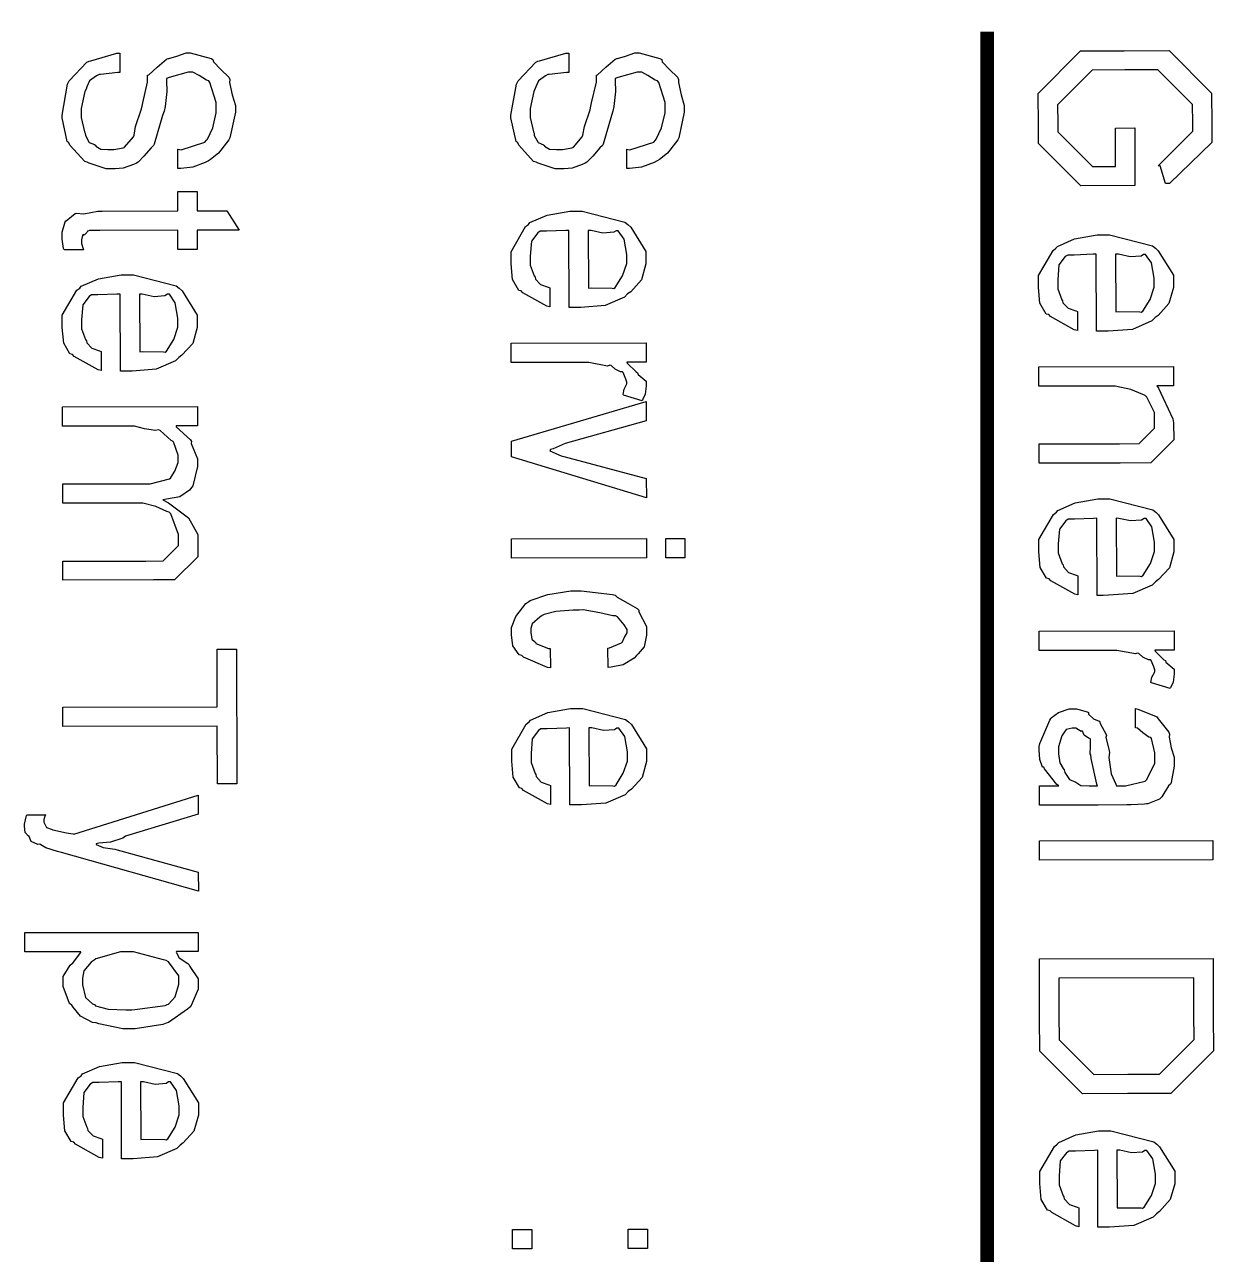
# Model space of a CAD drawing. Extents: x 0.1 to 11.6, y 0.3 to 16.2.
# Drawn here: x 8.785 to 9.641, y 3.307 to 4.193 of the extents above; entities that cross this region are included whole.
import ezdxf

# ---------------------------------------------------------------- set-up
doc = ezdxf.new("R2010")
doc.units = 0
doc.layers.get('0').update_dxf_attribs({"linetype": 'CONTINUOUS'})

msp = doc.modelspace()

# ---------------------------------------------------------------- linework, layer by layer
at = {"color": 0, "const_width": 0.01}
msp.add_lwpolyline([(9.47835, 4.18832), (9.47835, 2.52669)], dxfattribs=at)
at = {"color": 0}
for points in [[(8.8534, 4.17269), (8.8534, 4.15881), (8.85189, 4.15869), (8.83942, 4.15739), (8.83843, 4.15728), (8.83664, 4.15631), (8.83165, 4.15272), (8.82964, 4.14839), (8.8291, 4.14686), (8.82824, 4.14513), (8.82563, 4.13276), (8.82563, 4.12864), (8.82563, 4.12642), (8.82801, 4.11594), (8.82844, 4.11496), (8.82861, 4.11328), (8.83138, 4.10846), (8.83524, 4.10678), (8.83604, 4.10628), (8.83599, 4.10574), (8.83968, 4.10363), (8.84472, 4.10325), (8.84646, 4.10325), (8.84896, 4.10325), (8.85574, 4.10454), (8.85644, 4.10476), (8.85688, 4.10493), (8.86313, 4.11247), (8.86361, 4.11367), (8.86361, 4.11367), (8.86475, 4.11985), (8.86882, 4.13178), (8.86947, 4.1345), (8.8699, 4.13688), (8.87338, 4.15186), (8.87338, 4.15685), (8.87418, 4.15722), (8.88026, 4.16254), (8.88699, 4.16835), (8.88813, 4.169), (8.88867, 4.16883), (8.89442, 4.17068), (8.9011, 4.1729), (8.90332, 4.1729), (8.90414, 4.1729), (8.91911, 4.16894), (8.92046, 4.16813), (8.92085, 4.16656), (8.92606, 4.16092), (8.93192, 4.15539), (8.93261, 4.15381), (8.93246, 4.15147), (8.93446, 4.14264), (8.93674, 4.1351), (8.93674, 4.13254), (8.93674, 4.13032), (8.93278, 4.11182), (8.93197, 4.11019), (8.93033, 4.10801), (8.92458, 4.10075), (8.91883, 4.09608), (8.91721, 4.09521), (8.91493, 4.09386), (8.90593, 4.0905), (8.89735, 4.08968), (8.89529, 4.08957), (8.89529, 4.10346), (8.89751, 4.10308), (8.91471, 4.10856), (8.9159, 4.10997), (8.9165, 4.11083), (8.92031, 4.11893), (8.92285, 4.12983), (8.92285, 4.13211), (8.92285, 4.13726), (8.91829, 4.15164), (8.91743, 4.15272), (8.91585, 4.15315), (8.91054, 4.15653), (8.90608, 4.15901), (8.90463, 4.15901), (8.90272, 4.15901), (8.88889, 4.15522), (8.88704, 4.15446), (8.88699, 4.15294), (8.88715, 4.14518), (8.88601, 4.13417), (8.88531, 4.13101), (8.88422, 4.12788), (8.87825, 4.10726), (8.87771, 4.10628), (8.87597, 4.1046), (8.87076, 4.09842), (8.86654, 4.09418), (8.86535, 4.09347), (8.86313, 4.09244), (8.85585, 4.0899), (8.8501, 4.08936), (8.84819, 4.08936), (8.84364, 4.08936), (8.83138, 4.09337), (8.82997, 4.09413), (8.82818, 4.09457), (8.81749, 4.1065), (8.81674, 4.10801), (8.81549, 4.1091), (8.81174, 4.12614), (8.81174, 4.12799), (8.81174, 4.12799), (8.81571, 4.15028), (8.81651, 4.15186), (8.81694, 4.15289), (8.82964, 4.16613), (8.83128, 4.16704), (8.83242, 4.16726), (8.85135, 4.17269), (8.8534, 4.17269)], [(9.17682, 4.17269), (9.17682, 4.15881), (9.17529, 4.15869), (9.16282, 4.15739), (9.16183, 4.15728), (9.16004, 4.15631), (9.15506, 4.15272), (9.15306, 4.14839), (9.1525, 4.14686), (9.15164, 4.14513), (9.14903, 4.13276), (9.14903, 4.12864), (9.14903, 4.12642), (9.15142, 4.11594), (9.15186, 4.11496), (9.15201, 4.11328), (9.15479, 4.10846), (9.15864, 4.10676), (9.15946, 4.10628), (9.1594, 4.10574), (9.16308, 4.10363), (9.16814, 4.10325), (9.16986, 4.10325), (9.17236, 4.10325), (9.17914, 4.10454), (9.17985, 4.10476), (9.18029, 4.10493), (9.18653, 4.11247), (9.18701, 4.11367), (9.18701, 4.11367), (9.18815, 4.11985), (9.19222, 4.13178), (9.19288, 4.1345), (9.19331, 4.13688), (9.19678, 4.15186), (9.19678, 4.15685), (9.1976, 4.15722), (9.20367, 4.16254), (9.21039, 4.16835), (9.21153, 4.169), (9.21208, 4.16883), (9.21783, 4.17068), (9.2245, 4.1729), (9.22672, 4.1729), (9.22754, 4.1729), (9.24251, 4.16894), (9.24388, 4.16813), (9.24425, 4.16656), (9.24946, 4.16092), (9.25532, 4.15538), (9.25603, 4.15381), (9.25586, 4.15147), (9.25786, 4.14263), (9.26015, 4.1351), (9.26014, 4.13254), (9.26015, 4.13032), (9.25618, 4.11182), (9.25538, 4.11019), (9.25375, 4.10801), (9.248, 4.10075), (9.24224, 4.09608), (9.24061, 4.09521), (9.23833, 4.09386), (9.22933, 4.0905), (9.22076, 4.08968), (9.21869, 4.08957), (9.21869, 4.10346), (9.22092, 4.10308), (9.23813, 4.10856), (9.23932, 4.10997), (9.2399, 4.11083), (9.24371, 4.11892), (9.24625, 4.12983), (9.24626, 4.13211), (9.24625, 4.13726), (9.24169, 4.15164), (9.24083, 4.15272), (9.23926, 4.15315), (9.23394, 4.15653), (9.22949, 4.15901), (9.22803, 4.15901), (9.22613, 4.15901), (9.21229, 4.15522), (9.21044, 4.15446), (9.2104, 4.15294), (9.21056, 4.14518), (9.20942, 4.13417), (9.20871, 4.13101), (9.20762, 4.12788), (9.20167, 4.10726), (9.20113, 4.10628), (9.19937, 4.1046), (9.19418, 4.09842), (9.18994, 4.09418), (9.18875, 4.09347), (9.18653, 4.09244), (9.17925, 4.0899), (9.1735, 4.08936), (9.1716, 4.08936), (9.16704, 4.08936), (9.15479, 4.09337), (9.15338, 4.09413), (9.15158, 4.09457), (9.1409, 4.1065), (9.14014, 4.10801), (9.13889, 4.1091), (9.13514, 4.12614), (9.13515, 4.12799), (9.13515, 4.12799), (9.13911, 4.15028), (9.13992, 4.15186), (9.14035, 4.15289), (9.15306, 4.16613), (9.15468, 4.16704), (9.15582, 4.16726), (9.17475, 4.17269), (9.17682, 4.17269)], [(9.57092, 4.11876), (9.58481, 4.11897), (9.58481, 4.07731), (9.54596, 4.0771), (9.51536, 4.10769), (9.51535, 4.12071), (9.51514, 4.14372), (9.54574, 4.17432), (9.57699, 4.17432), (9.60954, 4.17453), (9.64014, 4.14393), (9.64035, 4.12181), (9.64036, 4.10835), (9.60975, 4.07883), (9.60693, 4.07883), (9.60303, 4.09164), (9.60151, 4.09164), (9.62647, 4.1166), (9.62647, 4.12224), (9.62625, 4.13568), (9.60129, 4.16064), (9.57764, 4.16064), (9.55399, 4.16043), (9.52903, 4.13547), (9.52925, 4.12181), (9.52925, 4.11594), (9.55419, 4.09099), (9.57092, 4.09099), (9.57092, 4.11876)], [(8.8271, 4.03108), (8.81321, 4.03108), (8.81287, 4.03201), (8.8119, 4.03868), (8.8119, 4.04085), (8.8119, 4.04362), (8.81407, 4.05126), (8.81451, 4.05192), (8.81472, 4.05197), (8.82112, 4.05707), (8.82189, 4.05735), (8.82189, 4.05735), (8.82758, 4.05697), (8.83746, 4.05886), (8.84076, 4.05886), (8.89524, 4.05908), (8.89524, 4.07297), (8.90912, 4.07297), (8.90912, 4.05908), (8.93061, 4.05908), (8.93929, 4.04519), (8.90912, 4.04519), (8.90912, 4.03131), (8.89524, 4.03131), (8.89524, 4.04519), (8.83903, 4.04497), (8.83718, 4.04497), (8.83165, 4.04482), (8.83046, 4.04443), (8.83014, 4.04432), (8.82969, 4.04357), (8.82775, 4.04167), (8.82693, 4.04199), (8.82687, 4.04194), (8.82661, 4.04129), (8.82579, 4.03819), (8.82579, 4.03717), (8.82579, 4.03564), (8.82687, 4.03174), (8.8271, 4.03108)], [(9.16331, 4.00353), (9.16331, 3.98985), (9.16108, 3.99035), (9.14388, 3.99994), (9.14268, 4.00136), (9.14085, 4.00179), (9.13629, 4.00954), (9.13531, 4.02089), (9.13531, 4.02306), (9.13531, 4.02962), (9.14578, 4.04769), (9.14789, 4.04932), (9.14893, 4.05057), (9.16135, 4.05599), (9.17763, 4.05886), (9.18306, 4.05886), (9.18647, 4.05892), (9.21733, 4.05094), (9.21951, 4.04932), (9.22157, 4.04736), (9.23253, 4.02978), (9.23253, 4.02393), (9.23253, 4.02083), (9.22928, 4.00933), (9.22151, 4.00082), (9.21929, 3.99918), (9.21696, 3.99679), (9.20301, 3.99078), (9.18554, 3.98947), (9.18153, 3.98942), (9.18044, 3.98942), (9.178, 3.98942), (9.17719, 3.98942), (9.17697, 4.04497), (9.17469, 4.04486), (9.16092, 4.04432), (9.15636, 4.04432), (9.15457, 4.04318), (9.15007, 4.03722), (9.14919, 4.02647), (9.14919, 4.02283), (9.14919, 4.01996), (9.15207, 4.01215), (9.15267, 4.01133), (9.15294, 4.00988), (9.15657, 4.00592), (9.16211, 4.00401), (9.16331, 4.00353)], [(9.19086, 4.04497), (9.19108, 4.00331), (9.19308, 4.00353), (9.20828, 4.00331), (9.20931, 4.0031), (9.21044, 4.00385), (9.21571, 4.01226), (9.21864, 4.02106), (9.21864, 4.02393), (9.21864, 4.02767), (9.21669, 4.03874), (9.21246, 4.04476), (9.21104, 4.04476), (9.20925, 4.04362), (9.20139, 4.04303), (9.19293, 4.04492), (9.19086, 4.04497)], [(9.54335, 3.98643), (9.54335, 3.97276), (9.54113, 3.97325), (9.52393, 3.98286), (9.52274, 3.98426), (9.52089, 3.98469), (9.51633, 3.99246), (9.51535, 4.00379), (9.51535, 4.00597), (9.51536, 4.01253), (9.52582, 4.0306), (9.52794, 4.03222), (9.52897, 4.03347), (9.5414, 4.0389), (9.55767, 4.04178), (9.5631, 4.04178), (9.56651, 4.04183), (9.59739, 4.03386), (9.59956, 4.03222), (9.60161, 4.03028), (9.61257, 4.01269), (9.61257, 4.00683), (9.61257, 4.00375), (9.60932, 3.99224), (9.60157, 3.98372), (9.59933, 3.9821), (9.597, 3.97971), (9.58306, 3.97368), (9.5656, 3.97239), (9.56158, 3.97233), (9.56049, 3.97233), (9.55806, 3.97233), (9.55724, 3.97233), (9.55703, 4.02789), (9.55474, 4.02778), (9.54096, 4.02724), (9.5364, 4.02724), (9.53461, 4.0261), (9.53011, 4.02013), (9.52925, 4.00939), (9.52925, 4.00575), (9.52925, 4.00288), (9.53212, 3.99506), (9.53272, 3.99425), (9.53299, 3.99278), (9.53663, 3.98882), (9.54215, 3.98693), (9.54335, 3.98643)], [(9.57092, 4.02789), (9.57112, 3.98622), (9.57314, 3.98643), (9.58832, 3.98622), (9.58936, 3.986), (9.5905, 3.98676), (9.59576, 3.99517), (9.59869, 4.00396), (9.59869, 4.00683), (9.59868, 4.01058), (9.59674, 4.02165), (9.5925, 4.02767), (9.5911, 4.02767), (9.58931, 4.02653), (9.58143, 4.02593), (9.57297, 4.02783), (9.57092, 4.02789)], [(8.83996, 3.95768), (8.83996, 3.94401), (8.83772, 3.9445), (8.82053, 3.9541), (8.81933, 3.95551), (8.81749, 3.95594), (8.81293, 3.96371), (8.81196, 3.97504), (8.81196, 3.97721), (8.81196, 3.98378), (8.82243, 4.00185), (8.82454, 4.00347), (8.82557, 4.00472), (8.838, 4.01014), (8.85428, 4.01303), (8.85969, 4.01301), (8.86313, 4.01307), (8.89399, 4.0051), (8.89615, 4.00347), (8.89822, 4.00151), (8.90918, 3.98394), (8.90918, 3.97808), (8.90918, 3.97499), (8.90593, 3.96349), (8.89817, 3.95497), (8.89594, 3.95335), (8.89361, 3.95096), (8.87967, 3.94493), (8.86219, 3.94363), (8.85818, 3.94358), (8.8571, 3.94358), (8.85465, 3.94358), (8.85385, 3.94358), (8.85363, 3.99914), (8.85135, 3.99903), (8.83757, 3.99849), (8.83301, 3.99849), (8.83122, 3.99735), (8.82671, 3.99137), (8.82585, 3.98063), (8.82585, 3.977), (8.82585, 3.97412), (8.82872, 3.96631), (8.82932, 3.9655), (8.8296, 3.96403), (8.83322, 3.96007), (8.83876, 3.95817), (8.83996, 3.95768)], [(8.86751, 3.99914), (8.86774, 3.95747), (8.86974, 3.95768), (8.88493, 3.95747), (8.88596, 3.95725), (8.8871, 3.95801), (8.89236, 3.96642), (8.89529, 3.97521), (8.89529, 3.97808), (8.89529, 3.98182), (8.89333, 3.99289), (8.88911, 3.99892), (8.88769, 3.99892), (8.8859, 3.99778), (8.87804, 3.99718), (8.86957, 3.99908), (8.86751, 3.99914)], [(9.13547, 3.96365), (9.23269, 3.96386), (9.23269, 3.94997), (9.21881, 3.94997), (9.21901, 3.94928), (9.22537, 3.94297), (9.2264, 3.94239), (9.22678, 3.94124), (9.23269, 3.93625), (9.23269, 3.93457), (9.23269, 3.93267), (9.23193, 3.92692), (9.23031, 3.92329), (9.22988, 3.92219), (9.21642, 3.92632), (9.21599, 3.92665), (9.21674, 3.93044), (9.21881, 3.93435), (9.21881, 3.93565), (9.21881, 3.93565), (9.21799, 3.93788), (9.2161, 3.94249), (9.21556, 3.94303), (9.21425, 3.94303), (9.21029, 3.94499), (9.20742, 3.9476), (9.20643, 3.94781), (9.20481, 3.94715), (9.19135, 3.94976), (9.1869, 3.94976), (9.13547, 3.94976), (9.13547, 3.96365)], [(9.51551, 3.94661), (9.61274, 3.94683), (9.61274, 3.93294), (9.60058, 3.93294), (9.60189, 3.93137), (9.61214, 3.90918), (9.61274, 3.90625), (9.61296, 3.8941), (9.59625, 3.87739), (9.57411, 3.87717), (9.51574, 3.87717), (9.51574, 3.89106), (9.57368, 3.89106), (9.588, 3.89128), (9.59885, 3.90235), (9.59885, 3.9095), (9.59885, 3.91363), (9.59343, 3.92486), (9.59233, 3.926), (9.5906, 3.9266), (9.58192, 3.93028), (9.57064, 3.93278), (9.5676, 3.93272), (9.51551, 3.93272), (9.51551, 3.94661)], [(8.81213, 3.91781), (8.90935, 3.91803), (8.90935, 3.90414), (8.89393, 3.90414), (8.89404, 3.90343), (8.90429, 3.89404), (8.905, 3.89285), (8.90489, 3.89144), (8.90935, 3.88032), (8.90935, 3.87657), (8.90935, 3.87483), (8.90593, 3.86094), (8.90522, 3.85986), (8.90365, 3.85786), (8.8966, 3.85292), (8.8871, 3.85118), (8.88439, 3.85075), (8.88835, 3.84874), (8.90289, 3.83772), (8.90956, 3.82585), (8.90956, 3.82189), (8.90956, 3.80974), (8.89285, 3.79303), (8.87765, 3.79303), (8.81233, 3.79281), (8.81233, 3.80669), (8.87224, 3.80669), (8.8846, 3.80692), (8.89567, 3.81797), (8.89567, 3.82449), (8.89561, 3.8259), (8.89003, 3.84071), (8.88894, 3.84185), (8.88721, 3.84239), (8.87929, 3.84597), (8.87007, 3.84842), (8.86768, 3.84836), (8.81233, 3.84836), (8.81233, 3.86225), (8.87418, 3.86225), (8.87537, 3.86231), (8.88917, 3.86594), (8.89003, 3.86658), (8.89019, 3.86692), (8.89301, 3.87136), (8.89546, 3.87771), (8.89546, 3.87983), (8.89546, 3.88308), (8.89236, 3.89187), (8.89176, 3.89285), (8.89031, 3.89361), (8.88249, 3.90088), (8.88135, 3.90131), (8.87901, 3.90082), (8.87121, 3.90192), (8.86399, 3.90392), (8.8616, 3.90392), (8.81213, 3.90392), (8.81213, 3.91781)], [(9.13553, 3.89301), (9.23275, 3.92165), (9.23275, 3.90776), (9.17437, 3.89149), (9.17225, 3.89035), (9.16558, 3.88758), (9.16374, 3.8871), (9.16351, 3.88672), (9.16336, 3.88618), (9.17144, 3.88249), (9.17329, 3.88194), (9.23275, 3.8661), (9.23296, 3.85221), (9.13553, 3.88172), (9.13553, 3.89301)], [(9.54368, 3.79606), (9.54368, 3.78239), (9.54144, 3.78288), (9.52425, 3.79249), (9.52306, 3.79389), (9.52121, 3.79432), (9.51665, 3.80208), (9.51568, 3.81342), (9.51568, 3.8156), (9.51568, 3.82215), (9.52615, 3.84022), (9.52826, 3.84185), (9.52929, 3.8431), (9.54172, 3.84853), (9.558, 3.8514), (9.56342, 3.8514), (9.56685, 3.85146), (9.59771, 3.84347), (9.59987, 3.84185), (9.60194, 3.8399), (9.6129, 3.82232), (9.6129, 3.81646), (9.6129, 3.81336), (9.60965, 3.80186), (9.60189, 3.79335), (9.59967, 3.79172), (9.59733, 3.78933), (9.58339, 3.78331), (9.56592, 3.78201), (9.5619, 3.78196), (9.56082, 3.78196), (9.55838, 3.78196), (9.55757, 3.78196), (9.55735, 3.83751), (9.55507, 3.8374), (9.54129, 3.83686), (9.53674, 3.83686), (9.53494, 3.83572), (9.53043, 3.82975), (9.52957, 3.81901), (9.52957, 3.81538), (9.52957, 3.8125), (9.53244, 3.80468), (9.53304, 3.80387), (9.53331, 3.8024), (9.53694, 3.79844), (9.54249, 3.79656), (9.54368, 3.79606)], [(9.57124, 3.83751), (9.57146, 3.79585), (9.57346, 3.79606), (9.58865, 3.79585), (9.58968, 3.79563), (9.59082, 3.79639), (9.59608, 3.80479), (9.59901, 3.81358), (9.59901, 3.81646), (9.59901, 3.82021), (9.59706, 3.83128), (9.59283, 3.83729), (9.59142, 3.83729), (9.58963, 3.83615), (9.58176, 3.83556), (9.57329, 3.83746), (9.57124, 3.83751)], [(9.13564, 3.8226), (9.23286, 3.82281), (9.23286, 3.80892), (9.13564, 3.80871), (9.13564, 3.8226)], [(9.24675, 3.82281), (9.26064, 3.82281), (9.26064, 3.80892), (9.24675, 3.80892), (9.24675, 3.82281)], [(9.16347, 3.7436), (9.16368, 3.72971), (9.16146, 3.73004), (9.14432, 3.73742), (9.14307, 3.73861), (9.14122, 3.7391), (9.13661, 3.7455), (9.13569, 3.75353), (9.13569, 3.75618), (9.13569, 3.75879), (9.13878, 3.7666), (9.146, 3.77615), (9.14806, 3.77744), (9.14908, 3.77826), (9.16174, 3.78261), (9.17833, 3.78526), (9.18386, 3.78526), (9.18582, 3.78532), (9.20844, 3.78261), (9.21035, 3.78201), (9.21175, 3.78054), (9.21951, 3.77631), (9.22629, 3.77257), (9.22726, 3.77138), (9.22749, 3.77018), (9.23292, 3.75954), (9.23292, 3.75597), (9.23292, 3.75319), (9.23112, 3.74479), (9.22694, 3.73975), (9.22575, 3.73861), (9.22396, 3.73676), (9.21619, 3.73199), (9.20751, 3.73025), (9.20535, 3.72993), (9.20514, 3.74382), (9.20628, 3.74403), (9.21496, 3.74783), (9.21556, 3.74837), (9.2155, 3.74843), (9.21679, 3.75142), (9.21903, 3.75499), (9.21903, 3.75618), (9.21903, 3.75738), (9.2169, 3.76079), (9.21197, 3.76654), (9.21056, 3.76725), (9.20871, 3.76719), (9.19917, 3.76926), (9.18728, 3.77143), (9.18431, 3.77138), (9.18012, 3.77138), (9.16764, 3.7704), (9.15918, 3.76812), (9.15782, 3.76747), (9.15593, 3.76611), (9.15061, 3.7615), (9.14958, 3.75803), (9.14958, 3.75683), (9.14958, 3.75526), (9.15039, 3.75043), (9.15229, 3.74875), (9.15283, 3.74815), (9.1531, 3.74718), (9.16228, 3.74376), (9.16347, 3.7436)], [(9.51585, 3.75618), (9.61307, 3.7564), (9.61307, 3.74251), (9.59918, 3.74251), (9.59939, 3.74181), (9.60574, 3.73551), (9.60678, 3.73492), (9.60715, 3.73378), (9.61307, 3.72879), (9.61307, 3.72711), (9.61307, 3.72521), (9.61231, 3.71946), (9.61068, 3.71582), (9.61025, 3.71474), (9.59679, 3.71886), (9.59636, 3.71918), (9.59711, 3.72299), (9.59918, 3.72689), (9.59918, 3.72819), (9.59918, 3.72819), (9.59836, 3.73042), (9.59646, 3.73503), (9.59592, 3.73557), (9.59462, 3.73557), (9.59065, 3.73751), (9.58778, 3.74013), (9.58681, 3.74035), (9.58518, 3.73969), (9.57172, 3.74229), (9.56728, 3.74229), (9.51585, 3.74229), (9.51585, 3.75618)], [(8.81239, 3.70139), (8.9235, 3.70161), (8.9235, 3.74328), (8.93739, 3.74328), (8.93761, 3.64606), (8.92372, 3.64606), (8.9235, 3.68772), (8.81239, 3.6875), (8.81239, 3.70139)], [(9.16379, 3.64496), (9.16379, 3.63129), (9.16157, 3.63178), (9.14438, 3.64139), (9.14318, 3.64279), (9.14133, 3.64322), (9.13678, 3.65099), (9.13579, 3.66232), (9.13579, 3.6645), (9.13579, 3.67106), (9.14626, 3.68913), (9.14839, 3.69075), (9.14942, 3.692), (9.16183, 3.69743), (9.17811, 3.70031), (9.18354, 3.70031), (9.18696, 3.70036), (9.21783, 3.69239), (9.22, 3.69075), (9.22206, 3.68881), (9.23301, 3.67122), (9.23301, 3.66536), (9.23301, 3.66228), (9.22976, 3.65076), (9.222, 3.64225), (9.21978, 3.64063), (9.21744, 3.63824), (9.2035, 3.63221), (9.18604, 3.63092), (9.18203, 3.63086), (9.18093, 3.63086), (9.1785, 3.63086), (9.17768, 3.63086), (9.17746, 3.68642), (9.17518, 3.68631), (9.1614, 3.68576), (9.15685, 3.68576), (9.15506, 3.68463), (9.15056, 3.67865), (9.14968, 3.66792), (9.14968, 3.66428), (9.14968, 3.6614), (9.15256, 3.6536), (9.15315, 3.65278), (9.15343, 3.65132), (9.15707, 3.64735), (9.1626, 3.64546), (9.16379, 3.64496)], [(9.53, 3.64458), (9.52869, 3.64567), (9.51969, 3.6569), (9.51915, 3.65804), (9.51833, 3.6581), (9.51628, 3.66363), (9.5159, 3.67068), (9.5159, 3.67301), (9.51644, 3.67513), (9.52349, 3.692), (9.52436, 3.69319), (9.52453, 3.69379), (9.52979, 3.69758), (9.53743, 3.70014), (9.53999, 3.70014), (9.54281, 3.70014), (9.5504, 3.69797), (9.55128, 3.69754), (9.55143, 3.69635), (9.55496, 3.69303), (9.55897, 3.69129), (9.55951, 3.6906), (9.5599, 3.6895), (9.56401, 3.68175), (9.56429, 3.68082), (9.56392, 3.67947), (9.56625, 3.67003), (9.56646, 3.66867), (9.56608, 3.66515), (9.56771, 3.65326), (9.57112, 3.64589), (9.57167, 3.64458), (9.57292, 3.64458), (9.57568, 3.64458), (9.57667, 3.64458), (9.57813, 3.64464), (9.59213, 3.64806), (9.59293, 3.64871), (9.59332, 3.64931), (9.59924, 3.66092), (9.59924, 3.66476), (9.59924, 3.66846), (9.59668, 3.67876), (9.59619, 3.67953), (9.59478, 3.67974), (9.5906, 3.68278), (9.58664, 3.68614), (9.58535, 3.68647), (9.58535, 3.70036), (9.58692, 3.70003), (9.59978, 3.69499), (9.60075, 3.69428), (9.60163, 3.69293), (9.60932, 3.68326), (9.60986, 3.68192), (9.60949, 3.67974), (9.61094, 3.67193), (9.61313, 3.66525), (9.61313, 3.66303), (9.61313, 3.65875), (9.61094, 3.64697), (9.61051, 3.64589), (9.6091, 3.64469), (9.60428, 3.63667), (9.60357, 3.63612), (9.60249, 3.63514), (9.59418, 3.63178), (9.59315, 3.63157), (9.59185, 3.6314), (9.58225, 3.63092), (9.57904, 3.63092), (9.55843, 3.63069), (9.55126, 3.63069), (9.53515, 3.63069), (9.52979, 3.63069), (9.52636, 3.63069), (9.51867, 3.63069), (9.51611, 3.63069), (9.51611, 3.64458), (9.51958, 3.64458), (9.5274, 3.64458), (9.53, 3.64458)], [(9.19135, 3.68642), (9.19157, 3.64475), (9.19358, 3.64496), (9.20876, 3.64475), (9.20979, 3.64453), (9.21094, 3.64529), (9.21619, 3.65369), (9.21912, 3.66249), (9.21912, 3.66536), (9.21912, 3.66911), (9.21718, 3.68018), (9.21294, 3.68619), (9.21153, 3.68619), (9.20975, 3.68506), (9.20187, 3.68446), (9.19342, 3.68636), (9.19135, 3.68642)], [(9.55778, 3.64458), (9.55729, 3.64583), (9.55333, 3.66444), (9.553, 3.66693), (9.55263, 3.66764), (9.55285, 3.67312), (9.55285, 3.67833), (9.55236, 3.67887), (9.55132, 3.67893), (9.54829, 3.68121), (9.54715, 3.68397), (9.54671, 3.68429), (9.54622, 3.68386), (9.54232, 3.68625), (9.54107, 3.68625), (9.53961, 3.68625), (9.53526, 3.68528), (9.53358, 3.68283), (9.53304, 3.68213), (9.53222, 3.68067), (9.52979, 3.67269), (9.52979, 3.66997), (9.52979, 3.66781), (9.53076, 3.66118), (9.53321, 3.65711), (9.5339, 3.65608), (9.53424, 3.65429), (9.53782, 3.64919), (9.54221, 3.64729), (9.54303, 3.64675), (9.54303, 3.64675), (9.5459, 3.64486), (9.55186, 3.64458), (9.55388, 3.64458), (9.55778, 3.64458)], [(8.78651, 3.62381), (8.79997, 3.62381), (8.79964, 3.62343), (8.79867, 3.6205), (8.79867, 3.61947), (8.79867, 3.61843), (8.80007, 3.61561), (8.8004, 3.61535), (8.80051, 3.61464), (8.80464, 3.61311), (8.80518, 3.61296), (8.80518, 3.61296), (8.81494, 3.61089), (8.81646, 3.61057), (8.81646, 3.61057), (8.81972, 3.61003), (8.82015, 3.60992), (8.90978, 3.63792), (8.90978, 3.62424), (8.85747, 3.6084), (8.85553, 3.60688), (8.84679, 3.604), (8.83828, 3.6034), (8.83643, 3.60297), (8.83643, 3.60232), (8.84147, 3.60032), (8.84978, 3.59912), (8.8514, 3.59864), (8.90978, 3.58236), (8.91, 3.56868), (8.81125, 3.59668), (8.80843, 3.59722), (8.80018, 3.59993), (8.7965, 3.60221), (8.79585, 3.60254), (8.79428, 3.60249), (8.78956, 3.60465), (8.78803, 3.60824), (8.7876, 3.60883), (8.78743, 3.60872), (8.7851, 3.61106), (8.78478, 3.61561), (8.78478, 3.61708), (8.78478, 3.61708), (8.78618, 3.62321), (8.78651, 3.62381)], [(9.51606, 3.60493), (9.64106, 3.60514), (9.64106, 3.59125), (9.51606, 3.59104), (9.51606, 3.60493)], [(8.78489, 3.53885), (8.90989, 3.53907), (8.90989, 3.52518), (8.89426, 3.52518), (8.89388, 3.52474), (8.89626, 3.52061), (8.90229, 3.5165), (8.90338, 3.51563), (8.90381, 3.51438), (8.90989, 3.50558), (8.90989, 3.50261), (8.90989, 3.49821), (8.90479, 3.48633), (8.90381, 3.48503), (8.90218, 3.48361), (8.88851, 3.47418), (8.88667, 3.47353), (8.88444, 3.47254), (8.86436, 3.46946), (8.86214, 3.4694), (8.85568, 3.4694), (8.83822, 3.47304), (8.83632, 3.47374), (8.83361, 3.47412), (8.82503, 3.47863), (8.81976, 3.48514), (8.81874, 3.48654), (8.81722, 3.48768), (8.81267, 3.50006), (8.81267, 3.50412), (8.81267, 3.50717), (8.81771, 3.5154), (8.81874, 3.51628), (8.81928, 3.51671), (8.82519, 3.52442), (8.82525, 3.52496), (8.78489, 3.52496), (8.78489, 3.53885)], [(8.8604, 3.52496), (8.854, 3.52496), (8.83615, 3.52007), (8.83481, 3.5191), (8.83274, 3.51747), (8.82758, 3.51139), (8.82656, 3.50612), (8.82656, 3.50435), (8.82656, 3.50131), (8.82867, 3.49218), (8.83376, 3.48757), (8.83524, 3.48699), (8.83594, 3.48606), (8.84511, 3.48378), (8.85769, 3.48329), (8.86193, 3.48329), (8.86415, 3.48335), (8.88613, 3.48643), (8.88753, 3.48697), (8.88851, 3.48725), (8.89328, 3.49251), (8.896, 3.50168), (8.896, 3.5039), (8.896, 3.50765), (8.8884, 3.51779), (8.88689, 3.51887), (8.88493, 3.51932), (8.86328, 3.52501), (8.8604, 3.52496)], [(9.51617, 3.52001), (9.64117, 3.52024), (9.64117, 3.47965), (9.64139, 3.45361), (9.61079, 3.42301), (9.57954, 3.42301), (9.54699, 3.42279), (9.51639, 3.45339), (9.51617, 3.47749), (9.51617, 3.52001)], [(9.53006, 3.50612), (9.53006, 3.47965), (9.53028, 3.46164), (9.55524, 3.43668), (9.57975, 3.4369), (9.60254, 3.4369), (9.6275, 3.46186), (9.62728, 3.48031), (9.62728, 3.50635), (9.53006, 3.50612)], [(8.84082, 3.38997), (8.84082, 3.37631), (8.8386, 3.37679), (8.8214, 3.38639), (8.82021, 3.38781), (8.81836, 3.38824), (8.81381, 3.396), (8.81282, 3.40733), (8.81282, 3.4095), (8.81282, 3.41607), (8.82329, 3.43414), (8.82542, 3.43576), (8.82644, 3.43701), (8.83886, 3.44243), (8.85514, 3.44532), (8.86057, 3.44532), (8.86399, 3.44536), (8.89486, 3.43739), (8.89703, 3.43576), (8.89908, 3.43381), (8.91004, 3.41624), (8.91004, 3.41037), (8.91004, 3.40728), (8.90679, 3.39578), (8.89904, 3.38726), (8.89681, 3.38564), (8.89447, 3.38325), (8.88053, 3.37722), (8.86307, 3.37592), (8.85906, 3.37588), (8.85796, 3.37586), (8.85553, 3.37588), (8.85471, 3.37588), (8.85449, 3.43142), (8.85221, 3.43132), (8.83843, 3.43078), (8.83388, 3.43078), (8.83208, 3.42964), (8.82758, 3.42367), (8.82671, 3.41292), (8.82672, 3.40929), (8.82672, 3.40642), (8.8296, 3.3986), (8.83018, 3.39779), (8.83046, 3.39632), (8.8341, 3.39236), (8.83963, 3.39046), (8.84082, 3.38997)], [(8.86838, 3.43142), (8.8686, 3.38975), (8.87061, 3.38997), (8.88579, 3.38975), (8.88683, 3.38954), (8.88797, 3.39031), (8.89324, 3.39871), (8.89615, 3.4075), (8.89615, 3.41037), (8.89615, 3.41411), (8.89421, 3.42518), (8.88997, 3.43121), (8.88857, 3.43121), (8.88678, 3.43007), (8.8789, 3.42947), (8.87044, 3.43138), (8.86838, 3.43142)], [(9.54432, 3.3406), (9.54432, 3.32693), (9.5421, 3.32742), (9.5249, 3.33703), (9.52371, 3.33843), (9.52186, 3.33886), (9.51731, 3.34663), (9.51633, 3.35796), (9.51633, 3.36014), (9.51633, 3.36669), (9.52681, 3.38476), (9.52892, 3.38639), (9.52994, 3.38764), (9.54238, 3.39307), (9.55865, 3.39594), (9.56407, 3.39594), (9.56749, 3.396), (9.59836, 3.38803), (9.60053, 3.38639), (9.6026, 3.38444), (9.61356, 3.36686), (9.61356, 3.361), (9.61356, 3.35792), (9.61029, 3.3464), (9.60254, 3.33789), (9.60032, 3.33626), (9.59799, 3.33388), (9.58404, 3.32785), (9.56657, 3.32656), (9.56256, 3.3265), (9.56147, 3.3265), (9.55903, 3.3265), (9.55821, 3.3265), (9.558, 3.38206), (9.55572, 3.38194), (9.54194, 3.3814), (9.53737, 3.3814), (9.5356, 3.38026), (9.53108, 3.37429), (9.53022, 3.36356), (9.53022, 3.35992), (9.53022, 3.35704), (9.5331, 3.34924), (9.53369, 3.34842), (9.53396, 3.34694), (9.5376, 3.34299), (9.54314, 3.3411), (9.54432, 3.3406)], [(9.57189, 3.38206), (9.5721, 3.34039), (9.57411, 3.3406), (9.58931, 3.34039), (9.59033, 3.34017), (9.59147, 3.34093), (9.59674, 3.34933), (9.59967, 3.35813), (9.59967, 3.361), (9.59967, 3.36475), (9.59771, 3.37582), (9.59349, 3.38183), (9.59207, 3.38183), (9.59028, 3.38069), (9.58242, 3.3801), (9.57394, 3.382), (9.57189, 3.38206)], [(9.13629, 3.32493), (9.15018, 3.32493), (9.15018, 3.31104), (9.13629, 3.31103), (9.13629, 3.32493)], [(9.21962, 3.32514), (9.23351, 3.32514), (9.23351, 3.31125), (9.21962, 3.31125), (9.21962, 3.32514)]]:
    msp.add_lwpolyline(points, close=True, dxfattribs=at)

doc.saveas('drawing.dxf')
